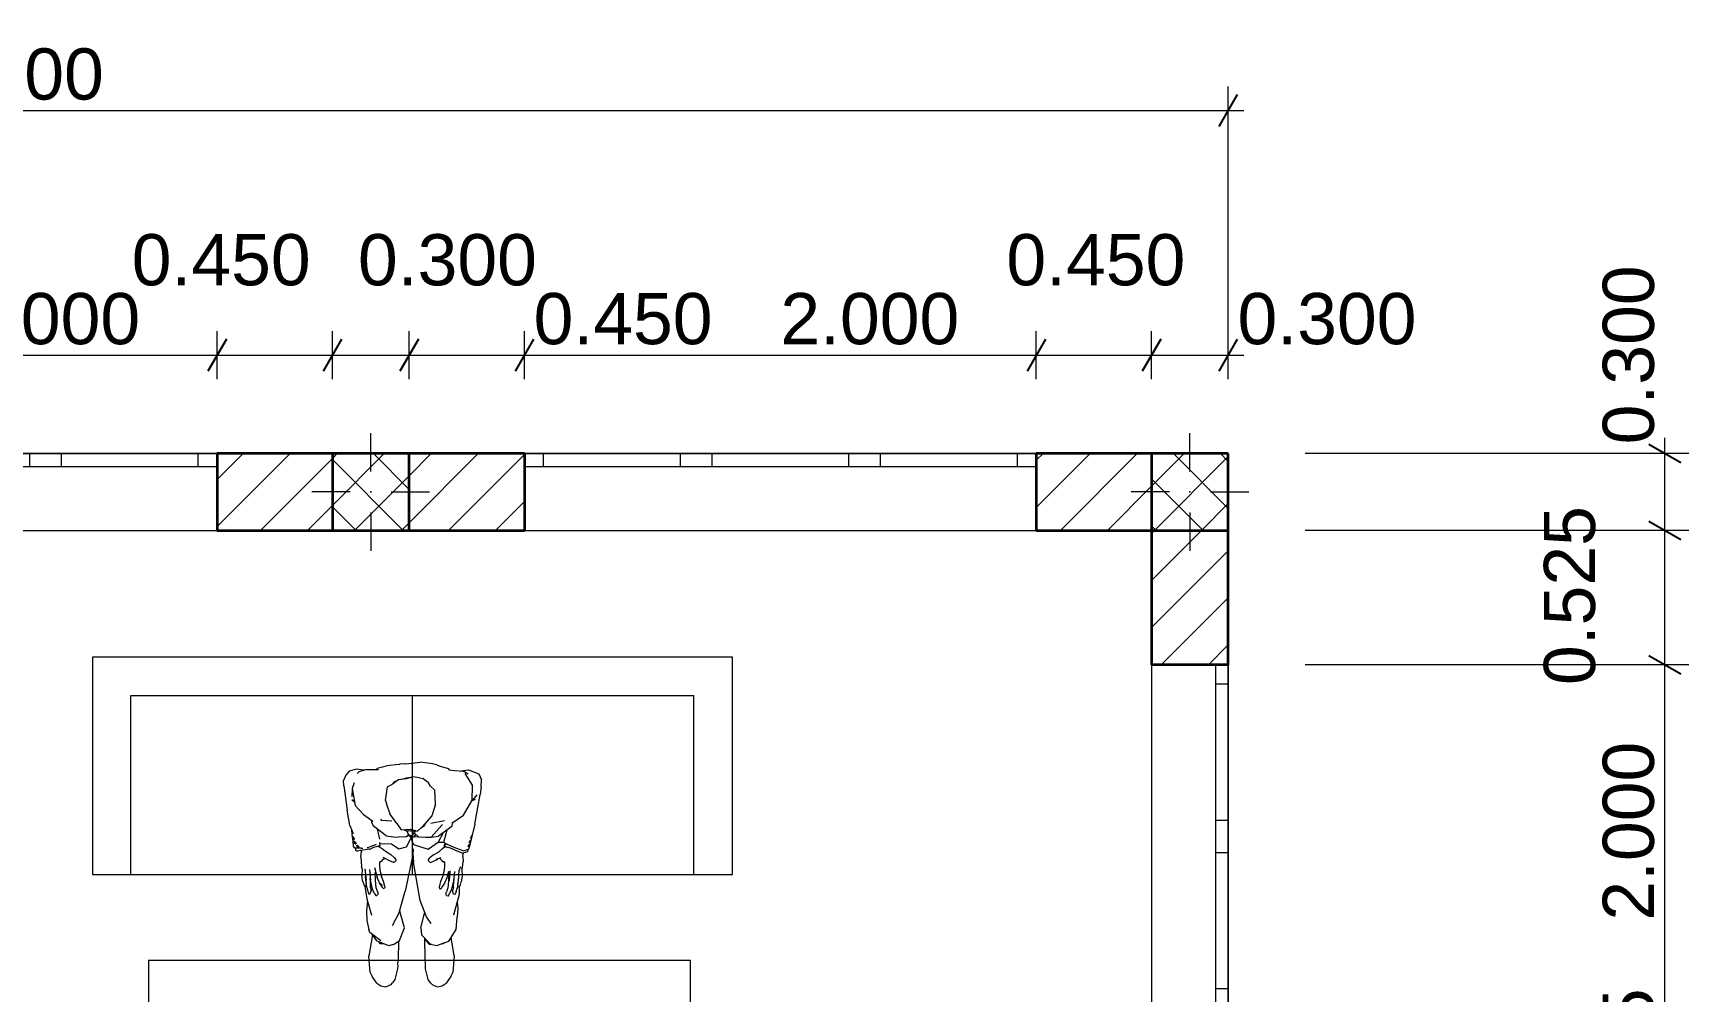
# Model space of a CAD drawing. Header units: millimetres. Extents: x -6000 to 13299, y -11438 to 14364.
# Drawn here: x 6831 to 13299, y 1135 to 4881 of the extents above; entities that cross this region are included whole.
import ezdxf

# ---------------------------------------------------------------- set-up
doc = ezdxf.new("R2010")
doc.units = ezdxf.units.MM
doc.header["$MEASUREMENT"] = 0
doc.linetypes.add('Wipeout_Contour', pattern=[1000, 0, -1000])
for name, color, linetype in [('ArchiCAD Windows', 7, 'Continuous'), ('Dimensioning - General', 7, 'Continuous'), ('Interior - Furniture', 7, 'Continuous'), ('Structural - Bearing', 7, 'Continuous')]:
    doc.layers.add(name, color=color, linetype=linetype)
for name, color, linetype, lineweight, true_color in [('ArchiCAD Windows_Pen_No__23', 7, 'Continuous', 20, 0xff6600), ('ArchiCAD Windows_Pen_No__3', 7, 'Continuous', 18, 0xff6600), ('Dimensioning - General_Pen_No__45', 7, 'Continuous', 25, 0x40a5ff), ('Dimensioning - General_Pen_No__85', 7, 'Continuous', 20, 0x80c2ff), ('Interior - Furniture _Pen_No__4', 7, 'Continuous', 20, 0x029e21), ('Structural - Bearing_Pen_No__168', 7, 'Continuous', 13, 0xfe847a), ('Structural - Bearing_Pen_No__169', 7, 'Continuous', 13, 0x68b353), ('Structural - Bearing_Pen_No__28', 7, 'Continuous', 35, 0xa80f02), ('Structural - Bearing_Pen_No__89', 7, 'Continuous', 20, 0x71cebe)]:
    doc.layers.add(name, color=color, linetype=linetype, lineweight=lineweight, true_color=true_color)
for name, color, linetype, lineweight in [('ArchiCAD Windows_Pen_No__27', 7, 'Continuous', 35), ('Dimensioning - General_Pen_No__46', 5, 'Continuous', 25), ('Structural - Bearing_Pen_No__20', 1, 'Continuous', 0), ('Structural - Bearing_Pen_No__27', 7, 'Continuous', 35)]:
    doc.layers.add(name, color=color, linetype=linetype, lineweight=lineweight)
doc.styles.add('GENERATED_STYLE_1', font='')
doc.styles.get('GENERATED_STYLE_1').set_extended_font_data('Arial')
doc.dimstyles.new('GENERATED_STYLE__1', dxfattribs={"dimtxt": 200, "dimasz": 95, "dimexe": 0.18, "dimexo": 300, "dimgap": 0.09, "dimtad": 1, "dimtih": 1, "dimtoh": 1, "dimdec": 3, "dimlfac": 0.001, "dimzin": 0, "dimdsep": 46, "dimtxsty": 'GENERATED_STYLE_1', "dimblk": 'ARROWHEAD_2', "dimblk1": 'ARROWHEAD_2', "dimblk2": 'ARROWHEAD_2', "dimcen": 0.09, "dimclrd": 256, "dimclre": 256, "dimclrt": 5, "dimadec": 0, "dimazin": 0, "dimtfac": 1, "dimtdec": 4, "dimtmove": 0, "dimatfit": 3, "dimfxl": 0, "dimtolj": 1, "dimtzin": 0, "dimarcsym": 0})
doc.dimstyles.new('GENERATED_STYLE__2', dxfattribs={"dimtxt": 200, "dimasz": 95, "dimexe": 0.18, "dimexo": 300, "dimgap": 0.09, "dimtad": 1, "dimdec": 3, "dimlfac": 0.001, "dimzin": 0, "dimdsep": 46, "dimtxsty": 'GENERATED_STYLE_1', "dimblk": 'ARROWHEAD_2', "dimblk1": 'ARROWHEAD_2', "dimblk2": 'ARROWHEAD_2', "dimcen": 0.09, "dimclrd": 256, "dimclre": 256, "dimclrt": 5, "dimadec": 0, "dimazin": 0, "dimtfac": 1, "dimtdec": 4, "dimtmove": 0, "dimatfit": 3, "dimfxl": 0, "dimtolj": 1, "dimtzin": 0, "dimarcsym": 0})
pattern_1 = [(45, (0, 0), (-91.9239, 91.9239), [])]
pattern_2 = [(45, (0, 0), (-91.9239, 91.9239), []), (135, (0, 0), (91.9239, 91.9239), [])]

# ---------------------------------------------------------------- blocks, each defined once
blk = doc.blocks.new('Slab_1_3', base_point=(2000, -3761.4))
at = {"layer": 'Structural - Bearing_Pen_No__89', "linetype": 'Continuous', "flags": 128}
blk.add_lwpolyline([(2000, -3761.4), (11500, -3761.4), (11500, 3238.6), (2000, 3238.6)], close=True, dxfattribs=at)
blk = doc.blocks.new('Triple Window with Side Transoms 17')
at = {"layer": 'ArchiCAD Windows_Pen_No__23', "linetype": 'Continuous'}
for p, q in [((-1000, 0), (-925, 0)), ((-925, 0), (-925, -50)), ((-391.7, -50), (-391.7, 0)), ((-391.7, 0), (-316.7, 0)), ((-316.7, 0), (-266.7, 0)), ((-266.7, 0), (-266.7, -50)), ((266.7, -50), (266.7, 0)), ((266.7, 0), (316.7, 0)), ((316.7, 0), (391.7, 0)), ((391.7, 0), (391.7, -50)), ((925, -50), (925, 0)), ((925, 0), (1000, 0)), ((-925, -50), (-1000, -50)), ((-316.7, -50), (-391.7, -50)), ((-266.7, -50), (-316.7, -50)), ((316.7, -50), (266.7, -50)), ((391.7, -50), (316.7, -50)), ((1000, -50), (925, -50))]:
    blk.add_line(p, q, dxfattribs=at)
at = {"layer": 'ArchiCAD Windows_Pen_No__27', "linetype": 'Continuous'}
for p, q in [((-1000, -50), (-1000, 0)), ((1000, -50), (1000, 0))]:
    blk.add_line(p, q, dxfattribs=at)
at = {"layer": 'ArchiCAD Windows_Pen_No__3', "linetype": 'Continuous'}
for p, q in [((-1000, 250), (1000, 250)), ((-925, 0), (-391.7, 0)), ((-266.7, 0), (266.7, 0)), ((391.7, 0), (925, 0)), ((-1000, -50), (1000, -50)), ((-391.7, -50), (-925, -50)), ((266.7, -50), (-266.7, -50)), ((925, -50), (391.7, -50))]:
    blk.add_line(p, q, dxfattribs=at)
blk = doc.blocks.new('Wall_6_3', base_point=(11350, -111.4))
at = {"color": 254, "linetype": 'Wipeout_Contour', "lineweight": 0, "ltscale": 58357.475048}
blk.add_wipeout([(11500, 2938.6), (11200, 2938.6), (11200, 2413.6), (11450, 2413.6), (11500, 2413.6)], dxfattribs=at).dxf.layer = 'Structural - Bearing'
at = {"color": 254, "linetype": 'Wipeout_Contour', "lineweight": 0, "ltscale": 56873.316729}
blk.add_wipeout([(11200, -111.4), (11500, -111.4), (11500, 413.6), (11450, 413.6), (11200, 413.6)], dxfattribs=at).dxf.layer = 'Structural - Bearing'
at = {"layer": 'Structural - Bearing_Pen_No__168', "linetype": 'Continuous'}
h = blk.add_hatch(dxfattribs=at)
h.set_pattern_fill('Common_Brick_0003', color=256, style=0, pattern_type=2)
h.set_pattern_definition(pattern_1)
h.paths.add_polyline_path([(11500, 2938.6), (11200, 2938.6), (11200, 2413.6), (11450, 2413.6), (11500, 2413.6)])
h = blk.add_hatch(dxfattribs=at)
h.set_pattern_fill('Common_Brick_0003', color=256, style=0, pattern_type=2)
h.set_pattern_definition(pattern_1)
h.paths.add_polyline_path([(11200, -111.4), (11500, -111.4), (11500, 413.6), (11450, 413.6), (11200, 413.6)])
at = {"layer": 'Structural - Bearing_Pen_No__27', "linetype": 'Continuous'}
for p, q in [((11450, 2413.6), (11200, 2413.6)), ((11500, 2413.6), (11450, 2413.6)), ((11450, 413.6), (11200, 413.6)), ((11500, 413.6), (11450, 413.6))]:
    blk.add_line(p, q, dxfattribs=at)
at = {"layer": 'Structural - Bearing_Pen_No__27', "linetype": 'Continuous', "flags": 128}
for points in [[(11200, 2938.6), (11200, 2413.6)], [(11500, 2413.6), (11500, 2938.6)], [(11200, 413.6), (11200, -111.4)], [(11500, -111.4), (11500, 413.6)]]:
    blk.add_lwpolyline(points, dxfattribs=at)
at = {"layer": 'ArchiCAD Windows', "color": 21, "linetype": 'Continuous', "lineweight": 18, "true_color": 0xff9955, "xscale": -1, "zscale": 1000, "rotation": 90}
blk.add_blockref('Triple Window with Side Transoms 17', (11450, 1413.6), dxfattribs=at)
blk = doc.blocks.new('Wall_7_3', base_point=(11200, 3088.6))
at = {"color": 254, "linetype": 'Wipeout_Contour', "lineweight": 0, "ltscale": 45587.233148}
blk.add_wipeout([(8300, 3238.6), (8300, 2938.6), (8750, 2938.6), (8750, 3188.6), (8750, 3238.6)], dxfattribs=at).dxf.layer = 'Structural - Bearing'
at = {"color": 254, "linetype": 'Wipeout_Contour', "lineweight": 0, "ltscale": 56823.102027}
blk.add_wipeout([(10750, 3238.6), (10750, 3188.6), (10750, 2938.6), (11200, 2938.6), (11200, 3238.6)], dxfattribs=at).dxf.layer = 'Structural - Bearing'
at = {"layer": 'Structural - Bearing_Pen_No__168', "linetype": 'Continuous'}
h = blk.add_hatch(dxfattribs=at)
h.set_pattern_fill('Common_Brick_0003', color=256, style=0, pattern_type=2)
h.set_pattern_definition(pattern_1)
h.paths.add_polyline_path([(8300, 3238.6), (8300, 2938.6), (8750, 2938.6), (8750, 3188.6), (8750, 3238.6)])
h = blk.add_hatch(dxfattribs=at)
h.set_pattern_fill('Common_Brick_0003', color=256, style=0, pattern_type=2)
h.set_pattern_definition(pattern_1)
h.paths.add_polyline_path([(10750, 3238.6), (10750, 3188.6), (10750, 2938.6), (11200, 2938.6), (11200, 3238.6)])
at = {"layer": 'Structural - Bearing_Pen_No__27', "linetype": 'Continuous'}
for p, q in [((8750, 3238.6), (8750, 3188.6)), ((10750, 3238.6), (10750, 3188.6)), ((8750, 3188.6), (8750, 2938.6)), ((10750, 3188.6), (10750, 2938.6))]:
    blk.add_line(p, q, dxfattribs=at)
at = {"layer": 'Structural - Bearing_Pen_No__27', "linetype": 'Continuous', "flags": 128}
for points in [[(8750, 3238.6), (8300, 3238.6)], [(11200, 3238.6), (10750, 3238.6)], [(8300, 2938.6), (8750, 2938.6)], [(10750, 2938.6), (11200, 2938.6)]]:
    blk.add_lwpolyline(points, dxfattribs=at)
at = {"layer": 'ArchiCAD Windows', "color": 21, "linetype": 'Continuous', "lineweight": 18, "true_color": 0xff9955, "xscale": -1, "zscale": 1000, "rotation": 180}
blk.add_blockref('Triple Window with Side Transoms 17', (9750, 3188.6), dxfattribs=at)
blk = doc.blocks.new('Wall_8_3', base_point=(8000, 3088.6))
at = {"color": 254, "linetype": 'Wipeout_Contour', "lineweight": 0, "ltscale": 31033.698269}
blk.add_wipeout([(5100, 3238.6), (5100, 2938.6), (5550, 2938.6), (5550, 3188.6), (5550, 3238.6)], dxfattribs=at).dxf.layer = 'Structural - Bearing'
at = {"color": 254, "linetype": 'Wipeout_Contour', "lineweight": 0, "ltscale": 41666.642361}
blk.add_wipeout([(7550, 3238.6), (7550, 3188.6), (7550, 2938.6), (8000, 2938.6), (8000, 3238.6)], dxfattribs=at).dxf.layer = 'Structural - Bearing'
at = {"layer": 'Structural - Bearing_Pen_No__168', "linetype": 'Continuous'}
h = blk.add_hatch(dxfattribs=at)
h.set_pattern_fill('Common_Brick_0003', color=256, style=0, pattern_type=2)
h.set_pattern_definition(pattern_1)
h.paths.add_polyline_path([(5100, 3238.6), (5100, 2938.6), (5550, 2938.6), (5550, 3188.6), (5550, 3238.6)])
h = blk.add_hatch(dxfattribs=at)
h.set_pattern_fill('Common_Brick_0003', color=256, style=0, pattern_type=2)
h.set_pattern_definition(pattern_1)
h.paths.add_polyline_path([(7550, 3238.6), (7550, 3188.6), (7550, 2938.6), (8000, 2938.6), (8000, 3238.6)])
at = {"layer": 'Structural - Bearing_Pen_No__27', "linetype": 'Continuous'}
for p, q in [((5550, 3238.6), (5550, 3188.6)), ((7550, 3238.6), (7550, 3188.6)), ((5550, 3188.6), (5550, 2938.6)), ((7550, 3188.6), (7550, 2938.6))]:
    blk.add_line(p, q, dxfattribs=at)
at = {"layer": 'Structural - Bearing_Pen_No__27', "linetype": 'Continuous', "flags": 128}
for points in [[(5550, 3238.6), (5100, 3238.6)], [(8000, 3238.6), (7550, 3238.6)], [(5100, 2938.6), (5550, 2938.6)], [(7550, 2938.6), (8000, 2938.6)]]:
    blk.add_lwpolyline(points, dxfattribs=at)
at = {"layer": 'ArchiCAD Windows', "color": 21, "linetype": 'Continuous', "lineweight": 18, "true_color": 0xff9955, "xscale": -1, "zscale": 1000, "rotation": 180}
blk.add_blockref('Triple Window with Side Transoms 17', (6550, 3188.6), dxfattribs=at)
blk = doc.blocks.new('Column_8_3', base_point=(11350, 3088.6))
at = {"color": 254, "linetype": 'Wipeout_Contour', "lineweight": 0, "ltscale": 47054.779747}
blk.add_wipeout([(11200, 2938.6), (11500, 2938.6), (11500, 3238.6), (11200, 3238.6)], dxfattribs=at).dxf.layer = 'Structural - Bearing'
at = {"layer": 'Structural - Bearing_Pen_No__169', "linetype": 'Continuous'}
h = blk.add_hatch(dxfattribs=at)
h.set_pattern_fill('Concrete_Block_0003', color=256, style=0, pattern_type=2)
h.set_pattern_definition(pattern_2)
h.paths.add_polyline_path([(11200, 2938.6), (11500, 2938.6), (11500, 3238.6), (11200, 3238.6)])
at = {"layer": 'Structural - Bearing_Pen_No__20', "linetype": 'Continuous'}
for p, q in [((11350, 3168.6), (11350, 3318.6)), ((11270, 3088.6), (11120, 3088.6)), ((11430, 3088.6), (11580, 3088.6)), ((11350, 3008.6), (11350, 2858.6))]:
    blk.add_line(p, q, dxfattribs=at)
blk.add_point((11350, 3088.6), dxfattribs=at)
at = {"layer": 'Structural - Bearing_Pen_No__28', "linetype": 'Continuous'}
for p, q in [((11500, 3238.6), (11200, 3238.6)), ((11200, 3238.6), (11200, 2938.6)), ((11500, 2938.6), (11500, 3238.6)), ((11200, 2938.6), (11500, 2938.6))]:
    blk.add_line(p, q, dxfattribs=at)
blk = doc.blocks.new('Column_11_3', base_point=(8150, 3088.6))
at = {"color": 254, "linetype": 'Wipeout_Contour', "lineweight": 0, "ltscale": 34867.634434}
blk.add_wipeout([(8000, 2938.6), (8300, 2938.6), (8300, 3238.6), (8000, 3238.6)], dxfattribs=at).dxf.layer = 'Structural - Bearing'
at = {"layer": 'Structural - Bearing_Pen_No__169', "linetype": 'Continuous'}
h = blk.add_hatch(dxfattribs=at)
h.set_pattern_fill('Concrete_Block_0003', color=256, style=0, pattern_type=2)
h.set_pattern_definition(pattern_2)
h.paths.add_polyline_path([(8000, 2938.6), (8300, 2938.6), (8300, 3238.6), (8000, 3238.6)])
at = {"layer": 'Structural - Bearing_Pen_No__20', "linetype": 'Continuous'}
for p, q in [((8150, 3168.6), (8150, 3318.6)), ((8070, 3088.6), (7920, 3088.6)), ((8230, 3088.6), (8380, 3088.6)), ((8150, 3008.6), (8150, 2858.6))]:
    blk.add_line(p, q, dxfattribs=at)
blk.add_point((8150, 3088.6), dxfattribs=at)
at = {"layer": 'Structural - Bearing_Pen_No__28', "linetype": 'Continuous'}
for p, q in [((8300, 3238.6), (8000, 3238.6)), ((8000, 3238.6), (8000, 2938.6)), ((8300, 2938.6), (8300, 3238.6)), ((8000, 2938.6), (8300, 2938.6))]:
    blk.add_line(p, q, dxfattribs=at)
blk = doc.blocks.new('Carpet 17')
at = {"layer": 'Interior - Furniture _Pen_No__4', "linetype": 'Continuous'}
for p, q in [((0, 2731.2), (0, 0)), ((2117, 2731.2), (0, 2731.2)), ((2117, 0), (2117, 2731.2)), ((0, 0), (2117, 0))]:
    blk.add_line(p, q, dxfattribs=at)
blk = doc.blocks.new('Sofa 17')
at = {"layer": 'Interior - Furniture _Pen_No__4', "linetype": 'Continuous'}
for p, q in [((2500, 850), (0, 850)), ((0, 850), (0, 0)), ((2500, 0), (2500, 850)), ((150, 0), (150, 700)), ((150, 700), (2350, 700)), ((1250, 0), (1250, 700)), ((2350, 0), (2350, 700)), ((0, 0), (2500, 0))]:
    blk.add_line(p, q, dxfattribs=at)
blk = doc.blocks.new('Man Sitting 2 17')
at = {"layer": 'Interior - Furniture _Pen_No__4', "linetype": 'Continuous'}
for p, q in [((-25.4, 318.4), (33.7, 324)), ((80.8, 317.8), (33.7, 324)), ((-258.2, 273.2), (-267.9, 253)), ((-244.9, 290.1), (-258.2, 273.2)), ((-215.9, 296.9), (-244.9, 290.1)), ((-190.6, 293.5), (-215.9, 296.9)), ((-214.6, 280.6), (-207.8, 286.3)), ((-176.6, 296.1), (-207.8, 286.3)), ((-187.3, 292.8), (-190.6, 293.5)), ((-176.6, 296.1), (-130.6, 296.3)), ((-137.2, 296.3), (-136.2, 300.6)), ((-136.2, 300.6), (-99.9, 310.7)), ((-49, 316.1), (-99.9, 310.7)), ((-27.1, 259.6), (-52.4, 255.5)), ((-48.3, 316.2), (-49, 316.1)), ((-48.3, 316.2), (-47.6, 316.3)), ((-27.8, 318.4), (-47.6, 316.3)), ((-35.2, 258.3), (-23.2, 263.3)), ((-25.4, 318.4), (-27.8, 318.4)), ((-27.1, 259.6), (3.4, 267.9)), ((-23.2, 263.3), (3.4, 267.9)), ((30.1, 263.5), (3.4, 267.9)), ((30.1, 263.5), (44.2, 260.2)), ((45.4, 260.5), (43.6, 260.3)), ((44.2, 260.2), (62.9, 246.4)), ((97.8, 313.9), (80.8, 317.8)), ((97.8, 313.9), (106.8, 309.7)), ((106.8, 309.7), (106.9, 309.6)), ((143.5, 299.2), (106.9, 309.6)), ((143.5, 299.2), (144.7, 294.4)), ((144.7, 294.4), (167.3, 292.6)), ((167.3, 292.6), (199.6, 289.5)), ((190.8, 290.3), (221, 294.4)), ((219.8, 278.2), (199.6, 289.5)), ((206.6, 279.8), (235.4, 234.8)), ((221, 294.4), (261, 279.4)), ((261, 279.4), (271.2, 255.7)), ((-266.4, 231.7), (-267.9, 253)), ((-266.4, 231.7), (-253.2, 137.2)), ((-233.9, 221.6), (-234.7, 188.7)), ((-225.8, 243.7), (-233.9, 221.6)), ((-233.9, 221.6), (-221.9, 155.1)), ((-103.7, 174.8), (-95.5, 227.9)), ((-95.5, 227.9), (-71.7, 241.3)), ((-52.4, 255.5), (-76.1, 238.1)), ((-72.9, 240.7), (-66.2, 248.9)), ((-57.1, 252), (-66.2, 248.9)), ((-40.2, 257.9), (-42.3, 257.1)), ((72.8, 230.7), (62.9, 246.4)), ((88.8, 215.3), (72.8, 230.7)), ((91.5, 159.9), (88.8, 215.3)), ((235.4, 234.8), (233.8, 173.6)), ((238.2, 229.2), (235.4, 234.8)), ((238.5, 176.1), (254.7, 196.4)), ((245.6, 82), (266.4, 198)), ((270.1, 228.8), (266.4, 198)), ((270.1, 228.8), (271.2, 255.7)), ((-242.7, 77.6), (-253.2, 137.2)), ((-229.3, 173), (-234.7, 178.1)), ((-230.6, 174.2), (-231.7, 174.7)), ((-224.2, 168.3), (-229.3, 173)), ((-221.9, 155.1), (-189.2, 119.6)), ((-103.7, 174.8), (-97.8, 157.1)), ((-97.8, 157.1), (-86.1, 123.4)), ((91.5, 159.9), (77.1, 114.7)), ((201.9, 117.9), (233.8, 173.6)), ((238.5, 176.1), (232.9, 172.1)), ((247, 179.4), (235, 173.6)), ((-242.7, 77.6), (-229.7, 45.7)), ((-189.2, 119.6), (-152.3, 94)), ((-156.8, 90.8), (-156.9, 97.1)), ((-150.4, 74.3), (-156.8, 90.8)), ((-100.2, 36.3), (-150.4, 74.3)), ((-123.4, 101.4), (-120.6, 98.2)), ((-120.6, 98.2), (-78.4, 95.1)), ((-59.1, 84.4), (-86.1, 123.4)), ((-78.3, 95.1), (-78.4, 95.1)), ((-59.1, 84.4), (-41.8, 60.4)), ((39.7, 71.4), (21.7, 54.4)), ((45.5, 73), (34.4, 66.4)), ((77.1, 114.7), (39.7, 71.4)), ((48.3, 76.9), (45.5, 73)), ((49.3, 79.5), (48.3, 76.9)), ((55.8, 90), (49.3, 79.5)), ((73.5, 86.1), (127, 96.6)), ((75.4, 32.1), (116.5, 77.9)), ((156.1, 73.5), (104.1, 35.5)), ((119.5, 81.7), (116.5, 77.9)), ((127, 96.6), (127, 96.6)), ((155.4, 85.9), (201.9, 117.9)), ((156.9, 87), (156.1, 73.5)), ((245.6, 82), (222.6, -14)), ((-232, 32.3), (-234.4, 57.3)), ((-232.1, 31.8), (-232.2, 30.3)), ((-232.1, 29.6), (-232.2, 30.3)), ((-232.1, 31.8), (-231.7, 32.8)), ((-232.1, 29.6), (-231.2, 26.6)), ((-231, 33.2), (-231.7, 32.8)), ((-228.4, -3.6), (-231.5, 27.6)), ((-231.2, 26.6), (-229.5, 24.2)), ((-231, 33.2), (-230.1, 32.9)), ((-230.1, 32.9), (-227.5, 30.6)), ((-228.9, 23.5), (-229.5, 24.2)), ((-228.9, 23.5), (-227.7, 22.6)), ((-227.7, 22.6), (-226.7, 22.4)), ((-226.5, 28.9), (-227.5, 30.6)), ((-226.7, 15.6), (-227.1, 14.8)), ((-226.7, 12.4), (-227.1, 14.8)), ((-225.9, 22.8), (-226.7, 22.4)), ((-226.7, 15.6), (-225.4, 15.6)), ((-226.4, 11.7), (-226.7, 12.4)), ((-226.5, 28.9), (-225.9, 27)), ((-225.4, 9.8), (-226.4, 11.7)), ((-225.9, 27), (-225.5, 25.3)), ((-225.5, 23.8), (-225.9, 22.8)), ((-225.5, 24.6), (-225.5, 25.3)), ((-225.5, 23.8), (-225.5, 24.6)), ((-225.4, 15.6), (-224.6, 15.1)), ((-225.4, 9.8), (-224.3, 7.9)), ((-221.4, 12.6), (-224.6, 15.1)), ((-224.3, 7.9), (-222.6, 6.5)), ((-222.6, 6.5), (-222, 6.1)), ((-221.1, 5.5), (-222.6, 6.5)), ((-222, 6.1), (-220.3, 5.1)), ((-221.4, 12.6), (-219.3, 9.6)), ((-220.3, 5.1), (-221.1, 5.5)), ((-220.3, 5.1), (-218.9, 5.2)), ((-219.3, 9.6), (-218.6, 7.8)), ((-218.5, 6.1), (-218.9, 5.2)), ((-218.6, 7.8), (-218.5, 6.1)), ((-165.2, -6.4), (-141.4, 3.2)), ((-141.4, 3.2), (-138.7, 4.4)), ((-136.4, 63.7), (-126.6, 24.1)), ((-128.1, 9.1), (-126, 10.1)), ((-126, 10.1), (-124.7, 12.3)), ((-123.6, -1.5), (-125.8, 10.5)), ((-125, 6.5), (-79.5, 5.4)), ((-100.2, 36.3), (-72.6, 32.8)), ((-79.5, 5.4), (-51, -13.8)), ((-72.6, 32.8), (-52.6, 32)), ((-23.4, 32.7), (-52.6, 32)), ((-41.8, 60.4), (-5.8, 62.3)), ((-31, 61), (-25.5, 58.1)), ((-20.8, 56.2), (-25.5, 58.1)), ((-23.4, 32.7), (-12.8, 41.9)), ((-20.8, 56.2), (-13.9, 56)), ((-20.7, -5.7), (-4.1, 27)), ((-18.9, 53.4), (-19.5, 56.1)), ((-11.8, 40), (-18.9, 53.4)), ((-18.3, 37.1), (-11.1, 38)), ((-15.1, 39.9), (-12.3, 40.3)), ((-5.3, 55.2), (-13.9, 56)), ((-13, 41.7), (-9.9, 35.7)), ((-10.8, 38.4), (-11.8, 40)), ((-10.8, 38.4), (1.1, 37.8)), ((0.2, 31.5), (-9.9, 35.7)), ((-7.3, 34.6), (5.7, 3.4)), ((-5.8, 62.3), (21.7, 54.4)), ((4.5, 54.7), (-5.3, 55.2)), ((0.4, 54.9), (-0.3, 53.2)), ((0.1, 36.3), (9.5, 47.1)), ((24.9, 33.5), (0.2, 31.5)), ((0.2, 31.5), (8.3, 33.2)), ((1.1, 37.8), (10.1, 51.1)), ((10.2, 54.6), (4.5, 54.7)), ((5.7, 3.4), (63.1, -15.7)), ((8.3, 33.2), (14.9, 42.4)), ((9.5, 47.1), (26, 32.5)), ((9.5, 47.1), (9.5, 47.1)), ((12, 55.2), (10.1, 51.1)), ((15.3, 56.3), (10.2, 54.6)), ((26, 32.5), (52.4, 31.4)), ((52.4, 31.4), (75.4, 32.1)), ((63.1, -15.7), (102.7, 11.5)), ((75.4, 32.1), (104.1, 35.5)), ((75.4, 32.1), (75.4, 32.1)), ((121.7, 48.4), (102.7, 11.5)), ((102.7, 11.5), (125.4, 11.6)), ((124.9, 12.4), (137.5, 60)), ((124.9, 12.4), (126.9, 9)), ((130.3, 7.5), (124.9, -2.5)), ((126.9, 9), (142.4, 1.9)), ((131.8, 2.3), (131.2, 1.4)), ((131.8, 2.3), (133.3, 1.7)), ((142.4, 1.9), (170.6, -9.8)), ((222.6, 1.9), (220.1, -2.2)), ((222.6, 1.9), (224.5, 3.7)), ((222.6, -4.3), (225.3, 1)), ((225.4, 3.8), (224.5, 3.7)), ((225, 11.2), (225.1, 12.8)), ((225.3, 9.7), (225, 11.2)), ((225.4, 14.6), (225.1, 12.8)), ((225.3, 9.7), (225.4, 9.5)), ((225.3, 1), (225.5, 3.2)), ((226.4, 17.5), (225.4, 14.6)), ((225.4, 9.5), (226.2, 9.1)), ((225.5, 3.2), (225.4, 3.8)), ((227.1, 10.1), (226.2, 9.1)), ((226.4, 17.5), (227, 18.6)), ((228.3, 17.9), (226.8, 14.2)), ((227.5, 19.2), (227, 18.6)), ((227.8, 12.3), (227.1, 10.1)), ((227.3, 10.7), (227.6, 11.1)), ((228.7, 19.9), (227.5, 19.2)), ((229.3, 16), (227.6, 11.1)), ((229, 19.4), (228.7, 19.9)), ((229.3, 18.1), (229, 19.4)), ((229.3, 16), (229.3, 18.1)), ((231.4, 34.9), (229.8, 30.5)), ((229.9, 28.4), (229.8, 30.5)), ((229.9, 27.3), (229.9, 28.9)), ((229.9, 27.3), (230.1, 26.8)), ((230.1, 26.8), (230.6, 26.9)), ((231.9, 28.4), (230.6, 26.9)), ((231.1, 28.9), (231.2, 30.2)), ((231.2, 30.2), (232.1, 33)), ((231.4, 34.9), (232.4, 36.7)), ((231.9, 28.4), (233, 30.7)), ((233.2, 35.3), (232.1, 33)), ((233.2, 37.3), (232.4, 36.7)), ((233, 30.7), (233.8, 33.6)), ((233.6, 37.5), (233.2, 37.3)), ((233.7, 37), (233.6, 37.5)), ((233.7, 37), (234, 35.7)), ((234, 35.7), (233.8, 33.6)), ((-223.4, -11.4), (-228.4, -3.6)), ((-198.2, -11.7), (-223.4, -11.4)), ((-219, -20.5), (-219.4, -11.4)), ((-213.8, -23.4), (-219, -20.5)), ((-215.7, -0.5), (-215, -0.2)), ((-215.3, -2.6), (-215.7, -0.5)), ((-215.4, -2.1), (-215.5, -2.8)), ((-215.5, -2.8), (-214.7, -4.4)), ((-215, -0.2), (-213.9, -0.4)), ((-214.7, -4.4), (-213.4, -6.3)), ((-212.1, -1.1), (-213.9, -0.4)), ((-213.8, -23.4), (-212.1, -23.3)), ((-212.1, -7.7), (-213.4, -6.3)), ((-213.4, -6.3), (-210.9, -8.5)), ((-212.1, -1.1), (-212.1, -1.1)), ((-212.1, -1.1), (-209.1, -3.6)), ((-212.1, -7.7), (-211, -8.4)), ((-201.6, -20.8), (-212.1, -23.3)), ((-210.9, -8.5), (-210.2, -8.8)), ((-210.2, -8.8), (-208, -9.7)), ((-208, -4.9), (-209.1, -3.6)), ((-207, -6.9), (-208, -4.9)), ((-207.5, -9.7), (-208, -9.7)), ((-206.8, -9.2), (-207.5, -9.7)), ((-206.6, -8.3), (-207, -6.9)), ((-206.8, -9.2), (-206.6, -8.3)), ((-164.2, -15.9), (-201.6, -20.8)), ((-199.4, -45.4), (-197.6, -22.8)), ((-199.4, -45.4), (-196.5, -83.1)), ((-198.2, -11.7), (-191.5, -10.9)), ((-196.3, -28.1), (-198.2, -20.3)), ((-174.6, -8.8), (-169.8, -8.2)), ((-169.8, -8.2), (-167.9, -7.5)), ((-164.9, -16.1), (-165.2, -16)), ((-164.9, -16.1), (-164.2, -15.9)), ((-164.2, -15.9), (-148.8, -7.8)), ((-148.8, -7.8), (-138.8, -5.1)), ((-138.8, -5.1), (-129.7, -1.8)), ((-133.8, -3.3), (-116.6, -12.3)), ((-126.7, -3), (-130.4, -2.1)), ((-129.7, -5.4), (-129, -5.2)), ((-129, -5.2), (-123.6, -1.5)), ((-126.9, -66.7), (-116.6, -60.2)), ((-116.6, -12.3), (-103.9, -23.6)), ((-105.8, -50.7), (-116.6, -60.2)), ((-94.3, -57), (-111.8, -47.4)), ((-103.9, -23.6), (-82.8, -36.1)), ((-94.3, -57), (-73.8, -65.6)), ((-68.9, -47.8), (-82.8, -36.1)), ((-68.9, -47.8), (-63.8, -54.7)), ((-63.2, -60.5), (-67.1, -65.3)), ((-62.8, -55.9), (-63.8, -54.7)), ((-62.8, -55.9), (-63.2, -60.5)), ((-51, -13.8), (-20.7, -5.7)), ((3.6, -37.7), (-26, -179.1)), ((5.1, -13.6), (3.6, -37.7)), ((3.8, -34.1), (6.7, -66.6)), ((64.2, -56.4), (70.5, -48.5)), ((64.6, -61.1), (64.2, -56.4)), ((69.8, -66.7), (64.6, -61.1)), ((82.4, -38.4), (70.5, -48.5)), ((72.9, -66.9), (96, -56.7)), ((102.7, -27.9), (82.4, -38.4)), ((113.4, -48.5), (93.3, -56.2)), ((96, -56.7), (101.6, -53)), ((102.7, -27.9), (118.6, -13.5)), ((107.5, -50.8), (117.9, -61.3)), ((117.9, -61.3), (126.7, -67)), ((134, -5.5), (118.6, -13.5)), ((126.8, -67.4), (122.1, -64)), ((124.9, -2.5), (138.2, -7)), ((124.9, -2.5), (134, -3.7)), ((124.9, -2.5), (127.3, -4.6)), ((127.3, -4.6), (130.1, -4.2)), ((130.4, -6.1), (127.3, -4.6)), ((138.2, -7), (148.9, -10.1)), ((161.5, -15.6), (142.8, -8.3)), ((148.9, -10.1), (165.6, -17.3)), ((148.9, -10.1), (148.9, -10.1)), ((165.6, -17.3), (188.7, -27.5)), ((170.6, -9.8), (202.4, -22.4)), ((188.7, -27.5), (198.6, -31)), ((197.1, -87.1), (200.1, -64.1)), ((217.4, -25.2), (198.6, -31)), ((198.6, -31), (198.6, -31)), ((198.6, -31), (198.6, -31)), ((199.3, -43.4), (200.8, -30.3)), ((199.3, -43.4), (200.1, -64.1)), ((202.4, -22.4), (222.6, -14)), ((217.4, -25.2), (220.6, -14.9)), ((219.5, -5.6), (219.6, -5.1)), ((219.6, -6.2), (219.5, -5.6)), ((220.1, -2.2), (219.6, -5.1)), ((220.1, -6.3), (219.6, -6.2)), ((221.3, -5.7), (220.1, -6.3)), ((222.6, -4.3), (221.3, -5.7)), ((-194.3, -91.5), (-196.5, -83.1)), ((-194.3, -91.5), (-195.7, -118.6)), ((-194.9, -123.1), (-195.7, -118.6)), ((-192.8, -138.9), (-194.9, -123.1)), ((-184.5, -91.7), (-179.2, -135.8)), ((-180.2, -136.4), (-180.9, -121.5)), ((-165.9, -103.7), (-164.4, -105.9)), ((-165.5, -95.3), (-161.4, -136.6)), ((-164.6, -108.6), (-163.7, -112.9)), ((-164.3, -110.2), (-164, -110.2)), ((-163, -136.4), (-162.5, -124.9)), ((-134.9, -127), (-145.4, -88.5)), ((-140.8, -105.1), (-143.7, -107.2)), ((-142.9, -136.4), (-143.7, -107.2)), ((-136.9, -119.7), (-135.6, -125.7)), ((-126.8, -146.2), (-135.6, -125.7)), ((-126.9, -66.7), (-126.3, -77.2)), ((-126.3, -77.2), (-124.9, -97)), ((-124.9, -97), (-118.8, -121.9)), ((-111.2, -141.2), (-118.8, -121.9)), ((-71.9, -65.6), (-73.8, -65.6)), ((-71.9, -65.6), (-67.1, -65.3)), ((32.4, -215.4), (6.7, -66.6)), ((72.9, -66.9), (69.8, -66.7)), ((119.6, -123), (112, -142)), ((125.6, -98.1), (119.6, -123)), ((127.5, -77.4), (125.6, -98.1)), ((126.6, -65.1), (127.5, -77.4)), ((136.1, -127.2), (126.8, -148.7)), ((143.1, -102.5), (136.1, -127.2)), ((142, -106.4), (143.9, -107.7)), ((143.9, -107.7), (143.4, -138.2)), ((148, -99.3), (145.4, -138.7)), ((148, -99.3), (148, -99.3)), ((166.2, -102.7), (161.8, -138.4)), ((163.2, -127.2), (163.6, -137.7)), ((164.8, -114.1), (165.1, -112.5)), ((165, -112.3), (165.3, -112.7)), ((165.1, -112.5), (165, -112.5)), ((183.1, -100.4), (180.4, -135.8)), ((181.6, -121.6), (180.7, -138.4)), ((181.6, -120.7), (181.6, -121.6)), ((189.4, -83.7), (183.1, -100.4)), ((196.4, -121.4), (192.7, -142.3)), ((194, -88.7), (194, -88.7)), ((194.8, -94), (197.1, -87.1)), ((194.8, -94), (196.4, -121.4)), ((-192.8, -138.9), (-189, -149.6)), ((-189, -149.6), (-185.6, -159.5)), ((-185.6, -159.5), (-182.4, -160.5)), ((-183.6, -160.1), (-176.2, -209.4)), ((-182.4, -160.5), (-180.2, -159.8)), ((-178, -150.7), (-180.2, -136.4)), ((-180.2, -159.8), (-178, -150.7)), ((-179.4, -134.2), (-179.3, -135.6)), ((-178.8, -139.3), (-179.3, -135.6)), ((-179.2, -135.8), (-179.2, -135.8)), ((-176, -165.3), (-179.2, -135.8)), ((-176, -165.3), (-171.9, -179.2)), ((-171.9, -179.2), (-169.1, -189.3)), ((-169.1, -189.3), (-165.3, -189.8)), ((-163.2, -189.8), (-165.3, -189.8)), ((-163.2, -189.8), (-162, -186.6)), ((-163, -136.4), (-162.7, -163)), ((-162.7, -163), (-158.7, -175.8)), ((-162, -186.6), (-160.4, -179.7)), ((-154.4, -171.2), (-161.4, -136.6)), ((-158.7, -175.8), (-161.4, -184)), ((-160.4, -179.7), (-160.4, -179.7)), ((-147.5, -187.1), (-154.4, -171.2)), ((-147.5, -187.1), (-141.5, -196.8)), ((-139.8, -166.3), (-142.9, -136.4)), ((-133.8, -183.8), (-139.8, -166.3)), ((-133.5, -191.8), (-134.4, -194.4)), ((-133.8, -183.8), (-133.5, -191.8)), ((-119, -159.1), (-126.8, -146.2)), ((-124.2, -149.8), (-126.8, -146.2)), ((-124.2, -149.8), (-116.6, -158.3)), ((-114.3, -167.2), (-119, -159.1)), ((-114.3, -167.2), (-110.5, -169.1)), ((-106, -160.8), (-111.2, -141.2)), ((-107.3, -167.3), (-110.5, -169.1)), ((-105.6, -164.6), (-107.3, -167.3)), ((-106, -160.8), (-105.6, -164.6)), ((-50.2, -262.3), (-26, -179.1)), ((108.4, -151.8), (105.8, -165.6)), ((105.8, -165.6), (107, -167.8)), ((107, -167.8), (109.6, -170)), ((112, -142), (108.4, -151.8)), ((109.6, -170), (112.2, -170)), ((114.4, -168.4), (112.2, -170)), ((120, -160.5), (114.4, -168.4)), ((126.8, -148.7), (120, -160.5)), ((133.7, -193.4), (134, -184.3)), ((134.6, -196.2), (133.7, -193.4)), ((134, -184.3), (134.7, -181.8)), ((140.2, -166.9), (134.7, -181.8)), ((141.2, -156.5), (140.2, -166.9)), ((143.4, -138.2), (141.2, -156.5)), ((141.2, -198.5), (147.7, -187.5)), ((145.4, -138.7), (145.4, -138.7)), ((147.7, -187.5), (153.2, -174.9)), ((161.8, -138.4), (153.2, -174.9)), ((162.7, -164.9), (158.8, -177.5)), ((162.4, -190.9), (158.8, -177.5)), ((184.6, -192.1), (162.1, -273.8)), ((167.5, -192.2), (162.4, -190.9)), ((162.7, -164.9), (163.6, -137.7)), ((167.5, -192.2), (168.8, -191.2)), ((172.5, -180.5), (168.8, -191.2)), ((172.5, -180.5), (176.2, -167.1)), ((180.4, -135.8), (176.2, -167.1)), ((178.1, -153.1), (179.8, -160.8)), ((180.7, -138.4), (178.3, -151.9)), ((181.9, -161.9), (179.8, -160.8)), ((181.9, -161.9), (185.6, -162.1)), ((184.5, -162), (184.6, -192.1)), ((185.6, -162.1), (189.1, -153.1)), ((189.1, -153.1), (192.7, -142.3)), ((-174, -217), (-177.3, -254.8)), ((-177.3, -254.8), (-175.8, -294.4)), ((-176.2, -209.4), (-157.9, -273.6)), ((-141.5, -196.8), (-136.6, -196.4)), ((-136.6, -196.4), (-134.4, -194.4)), ((-44, -271.4), (-47.7, -253.5)), ((56.6, -279.5), (32.4, -215.4)), ((136.4, -198.1), (134.6, -196.2)), ((141.2, -198.5), (136.4, -198.1)), ((176.7, -220.6), (178.9, -247.7)), ((178.9, -247.7), (177.3, -279.8)), ((-175.8, -294.4), (-168.3, -329.6)), ((-50.2, -262.3), (-76.7, -314.8)), ((-48.4, -372.1), (-29.7, -323.2)), ((-29.7, -323.2), (-44, -271.4)), ((34.1, -322.9), (49.8, -261.3)), ((34.1, -322.9), (37.9, -349.5)), ((75, -305.7), (56.6, -279.5)), ((172.6, -329.8), (177.3, -279.8)), ((-165, -340.5), (-168.3, -329.6)), ((-154.6, -349.6), (-168.2, -432.5)), ((-122, -374), (-165, -340.5)), ((-156.1, -347.5), (-138, -374)), ((-90.8, -393.4), (-138, -374)), ((-125.5, -384.6), (-129.7, -377.4)), ((-111.7, -384.8), (-125.5, -384.6)), ((-68.9, -386.3), (-90.8, -393.4)), ((-71.6, -387.2), (-73.4, -389)), ((-68.9, -386.3), (-48.4, -372.1)), ((-53.1, -375.3), (-54.4, -446)), ((37.9, -349.5), (72, -385.9)), ((51.4, -446), (49.9, -362.3)), ((51.5, -369.7), (51, -363.5)), ((70.4, -389), (51.5, -369.7)), ((74.6, -386.5), (70.4, -389)), ((72, -385.9), (96.7, -391.4)), ((96.7, -391.4), (143.8, -374.5)), ((122.6, -384.6), (115.3, -384.7)), ((124.4, -381.5), (122.6, -384.6)), ((143.8, -374.5), (172.6, -329.8)), ((165.2, -432.5), (153.3, -359.8)), ((-162.9, -496.8), (-168.2, -432.5)), ((-73.4, -389), (-74.7, -388.2)), ((-54.4, -446), (-55.9, -461.6)), ((53, -461.6), (51.4, -446)), ((165.2, -432.5), (160, -496.8)), ((-162.9, -496.8), (-154.8, -512.9)), ((-137, -538.4), (-154.8, -512.9)), ((-56.3, -482.9), (-66.7, -524.3)), ((-55.6, -472.4), (-56.3, -482.9)), ((-55.9, -461.6), (-55.6, -472.4)), ((-55.6, -472.4), (-55.6, -472.5)), ((52.6, -472.4), (53, -461.6)), ((53.3, -482.9), (52.6, -472.4)), ((52.6, -472.5), (52.6, -472.4)), ((63.8, -524.3), (53.3, -482.9)), ((151.8, -512.9), (134, -538.4)), ((151.8, -512.9), (160, -496.8)), ((-137, -538.4), (-121.6, -549)), ((-121.6, -549), (-102.6, -553.2)), ((-102.6, -553.2), (-89.8, -548)), ((-89.8, -548), (-81.6, -544.6)), ((-81.6, -544.6), (-75.4, -538)), ((-66.7, -524.3), (-75.4, -538)), ((72.4, -538), (63.8, -524.3)), ((72.4, -538), (78.6, -544.6)), ((78.6, -544.6), (86.8, -548)), ((86.8, -548), (99.6, -553.2)), ((99.6, -553.2), (118.7, -549)), ((118.7, -549), (134, -538.4))]:
    blk.add_line(p, q, dxfattribs=at)
blk = doc.blocks.new('*D48')
at = {"layer": 'Dimensioning - General_Pen_No__45', "linetype": 'Continuous'}
for p, q in [((5586.1, 3685.6), (5513.9, 3560.6)), ((7586.1, 3685.6), (7513.9, 3560.6))]:
    blk.add_line(p, q, dxfattribs=at)
at = {"layer": 'Dimensioning - General_Pen_No__85', "linetype": 'Continuous'}
for p, q in [((5550, 3529.3), (5550, 3716.8)), ((7550, 3529.3), (7550, 3716.8)), ((5550, 3623.1), (7550, 3623.1))]:
    blk.add_line(p, q, dxfattribs=at)
at = {"layer": 'Dimensioning - General_Pen_No__46', "char_height": 200, "attachment_point": 7, "style": 'GENERATED_STYLE_1'}
for s, insert in [('\\A1;{\\fArial|b0|i0|c0|p34;0.450}', (7216.1, 3893.1)), ('\\A1;{\\fArial|b0|i0|c0|p34;0.450}', (5586.1, 3663.1)), ('\\A1;{\\fArial|b0|i0|c0|p34;2.000}', (6550, 3663.1))]:
    blk.add_mtext(s, dxfattribs=dict(at, insert=insert))
blk = doc.blocks.new('ARROWHEAD_2')
at = {"color": 0, "linetype": 'Continuous', "lineweight": 0}
for p, q in [((0, 0), (-1, 0)), ((-0.378, -0.655), (0.378, 0.655))]:
    blk.add_line(p, q, dxfattribs=at)
blk = doc.blocks.new('*D49')
at = {"layer": 'Dimensioning - General_Pen_No__45', "linetype": 'Continuous'}
for p, q in [((7586.1, 3685.6), (7513.9, 3560.6)), ((8036.1, 3685.6), (7963.9, 3560.6))]:
    blk.add_line(p, q, dxfattribs=at)
at = {"layer": 'Dimensioning - General_Pen_No__85', "linetype": 'Continuous'}
for p, q in [((7550, 3529.3), (7550, 3716.8)), ((8000, 3529.3), (8000, 3716.8)), ((7550, 3623.1), (8000, 3623.1))]:
    blk.add_line(p, q, dxfattribs=at)
blk = doc.blocks.new('*D50')
at = {"layer": 'Dimensioning - General_Pen_No__45', "linetype": 'Continuous'}
for p, q in [((8036.1, 3685.6), (7963.9, 3560.6)), ((8336.1, 3685.6), (8263.9, 3560.6))]:
    blk.add_line(p, q, dxfattribs=at)
at = {"layer": 'Dimensioning - General_Pen_No__85', "linetype": 'Continuous'}
for p, q in [((8000, 3529.3), (8000, 3716.8)), ((8300, 3529.3), (8300, 3716.8)), ((8000, 3623.1), (8300, 3623.1))]:
    blk.add_line(p, q, dxfattribs=at)
at = {"layer": 'Dimensioning - General_Pen_No__46', "insert": (8100, 3893.1), "char_height": 200, "attachment_point": 7, "style": 'GENERATED_STYLE_1'}
blk.add_mtext('\\A1;{\\fArial|b0|i0|c0|p34;0.300}', dxfattribs=at)
blk = doc.blocks.new('*D51')
at = {"layer": 'Dimensioning - General_Pen_No__45', "linetype": 'Continuous'}
for p, q in [((8336.1, 3685.6), (8263.9, 3560.6)), ((8786.1, 3685.6), (8713.9, 3560.6))]:
    blk.add_line(p, q, dxfattribs=at)
at = {"layer": 'Dimensioning - General_Pen_No__85', "linetype": 'Continuous'}
for p, q in [((8300, 3529.3), (8300, 3716.8)), ((8750, 3529.3), (8750, 3716.8)), ((8300, 3623.1), (8750, 3623.1))]:
    blk.add_line(p, q, dxfattribs=at)
blk = doc.blocks.new('*D52')
at = {"layer": 'Dimensioning - General_Pen_No__45', "linetype": 'Continuous'}
for p, q in [((8786.1, 3685.6), (8713.9, 3560.6)), ((10786.1, 3685.6), (10713.9, 3560.6))]:
    blk.add_line(p, q, dxfattribs=at)
at = {"layer": 'Dimensioning - General_Pen_No__85', "linetype": 'Continuous'}
for p, q in [((8750, 3529.3), (8750, 3716.8)), ((10750, 3529.3), (10750, 3716.8)), ((8750, 3623.1), (10750, 3623.1))]:
    blk.add_line(p, q, dxfattribs=at)
at = {"layer": 'Dimensioning - General_Pen_No__46', "char_height": 200, "attachment_point": 7, "style": 'GENERATED_STYLE_1'}
for s, insert in [('\\A1;{\\fArial|b0|i0|c0|p34;0.450}', (10633.1, 3893.1)), ('\\A1;{\\fArial|b0|i0|c0|p34;0.450}', (8786.1, 3663.1)), ('\\A1;{\\fArial|b0|i0|c0|p34;2.000}', (9750, 3663.1))]:
    blk.add_mtext(s, dxfattribs=dict(at, insert=insert))
blk = doc.blocks.new('*D53')
at = {"layer": 'Dimensioning - General_Pen_No__45', "linetype": 'Continuous'}
for p, q in [((10786.1, 3685.6), (10713.9, 3560.6)), ((11236.1, 3685.6), (11163.9, 3560.6))]:
    blk.add_line(p, q, dxfattribs=at)
at = {"layer": 'Dimensioning - General_Pen_No__85', "linetype": 'Continuous'}
for p, q in [((10750, 3529.3), (10750, 3716.8)), ((11200, 3529.3), (11200, 3716.8)), ((10750, 3623.1), (11200, 3623.1))]:
    blk.add_line(p, q, dxfattribs=at)
blk = doc.blocks.new('*D54')
at = {"layer": 'Dimensioning - General_Pen_No__45', "linetype": 'Continuous'}
for p, q in [((11236.1, 3685.6), (11163.9, 3560.6)), ((11463.9, 3560.6), (11536.1, 3685.6))]:
    blk.add_line(p, q, dxfattribs=at)
at = {"layer": 'Dimensioning - General_Pen_No__85', "linetype": 'Continuous'}
for p, q in [((11200, 3529.3), (11200, 3716.8)), ((11500, 3529.3), (11500, 3716.8)), ((11200, 3623.1), (11500, 3623.1)), ((11500, 3623.1), (11561.1, 3623.1))]:
    blk.add_line(p, q, dxfattribs=at)
at = {"layer": 'Dimensioning - General_Pen_No__46', "insert": (11536.1, 3663.1), "char_height": 200, "attachment_point": 7, "style": 'GENERATED_STYLE_1'}
blk.add_mtext('\\A1;{\\fArial|b0|i0|c0|p34;0.300}', dxfattribs=at)
blk = doc.blocks.new('*D55')
at = {"layer": 'Dimensioning - General_Pen_No__45', "linetype": 'Continuous'}
for p, q in [((2036.1, 4641.4), (1963.9, 4516.4)), ((11463.9, 4516.4), (11536.1, 4641.4))]:
    blk.add_line(p, q, dxfattribs=at)
at = {"layer": 'Dimensioning - General_Pen_No__85', "linetype": 'Continuous'}
for p, q in [((2000, 3538.6), (2000, 4672.7)), ((11500, 3538.6), (11500, 4672.7)), ((1938.9, 4578.9), (2000, 4578.9)), ((2000, 4578.9), (11500, 4578.9)), ((11500, 4578.9), (11561.1, 4578.9))]:
    blk.add_line(p, q, dxfattribs=at)
at = {"layer": 'Dimensioning - General_Pen_No__46', "insert": (6408.1, 4618.9), "char_height": 200, "attachment_point": 7, "style": 'GENERATED_STYLE_1'}
blk.add_mtext('\\A1;{\\fArial|b0|i0|c0|p34;9.500}', dxfattribs=at)
blk = doc.blocks.new('*D68')
at = {"layer": 'Dimensioning - General_Pen_No__45', "linetype": 'Continuous'}
for p, q in [((13143.1, 2449.7), (13268.1, 2377.5)), ((13143.1, 449.7), (13268.1, 377.5))]:
    blk.add_line(p, q, dxfattribs=at)
at = {"layer": 'Dimensioning - General_Pen_No__85', "linetype": 'Continuous'}
for p, q in [((13299.4, 2413.6), (11800, 2413.6)), ((13205.6, 413.6), (13205.6, 2413.6)), ((13299.4, 413.6), (11800, 413.6))]:
    blk.add_line(p, q, dxfattribs=at)
at = {"layer": 'Dimensioning - General_Pen_No__46', "char_height": 200, "attachment_point": 7, "rotation": 90, "style": 'GENERATED_STYLE_1'}
for s, insert in [('\\A1;{\\fArial|b0|i0|c0|p34;0.525}', (12935.6, 2334.2)), ('\\A1;{\\fArial|b0|i0|c0|p34;2.000}', (13165.6, 1413.6)), ('\\A1;{\\fArial|b0|i0|c0|p34;0.525}', (13165.6, 449.7))]:
    blk.add_mtext(s, dxfattribs=dict(at, insert=insert))
blk = doc.blocks.new('*D69')
at = {"layer": 'Dimensioning - General_Pen_No__45', "linetype": 'Continuous'}
for p, q in [((13143.1, 2974.7), (13268.1, 2902.5)), ((13143.1, 2449.7), (13268.1, 2377.5))]:
    blk.add_line(p, q, dxfattribs=at)
at = {"layer": 'Dimensioning - General_Pen_No__85', "linetype": 'Continuous'}
for p, q in [((13299.4, 2938.6), (11800, 2938.6)), ((13205.6, 2413.6), (13205.6, 2938.6)), ((13299.4, 2413.6), (11800, 2413.6))]:
    blk.add_line(p, q, dxfattribs=at)
blk = doc.blocks.new('*D70')
at = {"layer": 'Dimensioning - General_Pen_No__45', "linetype": 'Continuous'}
for p, q in [((13268.1, 3202.5), (13143.1, 3274.7)), ((13143.1, 2974.7), (13268.1, 2902.5))]:
    blk.add_line(p, q, dxfattribs=at)
at = {"layer": 'Dimensioning - General_Pen_No__85', "linetype": 'Continuous'}
for p, q in [((13205.6, 3238.6), (13205.6, 3299.7)), ((13299.4, 3238.6), (11800, 3238.6)), ((13205.6, 2938.6), (13205.6, 3238.6)), ((13299.4, 2938.6), (11800, 2938.6))]:
    blk.add_line(p, q, dxfattribs=at)
at = {"layer": 'Dimensioning - General_Pen_No__46', "insert": (13165.6, 3274.7), "char_height": 200, "attachment_point": 7, "rotation": 90, "style": 'GENERATED_STYLE_1'}
blk.add_mtext('\\A1;{\\fArial|b0|i0|c0|p34;0.300}', dxfattribs=at)

msp = doc.modelspace()

# ---------------------------------------------------------------- block references
at = {"layer": 'Interior - Furniture', "color": 104, "linetype": 'Continuous', "lineweight": 20, "true_color": 0x029e21, "zscale": 1000}
for name, p in [('Sofa 17', (7062.5234, 1593.6444)), ('Man Sitting 2 17', (8310.8684, 1708.2594)), ('Carpet 17', (7281.618, -1473.6798))]:
    msp.add_blockref(name, p, dxfattribs=at)
at = {"layer": 'Structural - Bearing', "color": 123, "linetype": 'Continuous', "lineweight": 20, "true_color": 0x71cebe}
msp.add_blockref('Slab_1_3', (2000, -3761.377), dxfattribs=at)

# ---------------------------------------------------------------- next in the draw order: block references
at = {"layer": 'Structural - Bearing'}
for name, p in [('Wall_8_3', (8000, 3088.623)), ('Wall_6_3', (11350, -111.377))]:
    msp.add_blockref(name, p, dxfattribs=at)

# ---------------------------------------------------------------- next in the draw order: block references
msp.add_blockref('Wall_7_3', (11200, 3088.623), dxfattribs=at)

# ---------------------------------------------------------------- next in the draw order: block references
at = {"layer": 'Structural - Bearing', "color": 14, "lineweight": 35, "true_color": 0xa80f02}
for name, p in [('Column_11_3', (8150, 3088.623)), ('Column_8_3', (11350, 3088.623))]:
    msp.add_blockref(name, p, dxfattribs=at)

# ---------------------------------------------------------------- next in the draw order: dimensions: what is measured, and where the dimension line sits
at = {"layer": 'Dimensioning - General', "color": 151, "linetype": 'Continuous', "lineweight": 20, "true_color": 0x80c2ff}
for base, p1, p2, picture, middle in [((11500, 4578.911), (2000, 3238.623), (11500, 3238.623), '*D55', (6750, 4718.9111)), ((7550, 3623.092), (5550, 3238.623), (7550, 3238.623), '*D48', (6891.943, 3763.092)), ((8300, 3623.092), (8000, 3238.623), (8300, 3238.623), '*D50', (8441.943, 3993.092)), ((10750, 3623.092), (8750, 3238.623), (10750, 3238.623), '*D52', (10091.943, 3763.092)), ((8000, 3623.092), (7550, 3238.623), (8000, 3238.623), '*D49', (7558.057, 3993.092)), ((11200, 3623.092), (10750, 3238.623), (11200, 3238.623), '*D53', (10975, 3993.092)), ((11500, 3623.092), (11200, 3238.623), (11500, 3238.623), '*D54', (11878.068, 3763.092)), ((8750, 3623.092), (8300, 3238.623), (8750, 3238.623), '*D51', (9128.068, 3763.092))]:
    dim = msp.add_linear_dim(base=base, p1=p1, p2=p2, dimstyle='GENERATED_STYLE__1', dxfattribs=at)
    dim.commit()
    dim.dimension.update_dxf_attribs({"geometry": picture, "text_midpoint": middle, "dimtype": 160})
for base, p1, p2, picture, middle in [((13205.6246, 3238.623), (11500, 2938.623), (11500, 3238.623), '*D70', (13065.6246, 3616.691)), ((13205.6246, 2413.623), (11500, 413.623), (11500, 2413.623), '*D68', (13065.6246, 1755.566)), ((13205.6246, 2938.623), (11500, 2413.623), (11500, 2938.623), '*D69', (12835.6246, 2676.123))]:
    dim = msp.add_linear_dim(base=base, p1=p1, p2=p2, angle=90, dimstyle='GENERATED_STYLE__2', dxfattribs=at)
    dim.commit()
    dim.dimension.update_dxf_attribs({"geometry": picture, "text_midpoint": middle, "dimtype": 160, "text_rotation": 90})

doc.saveas('drawing.dxf')
